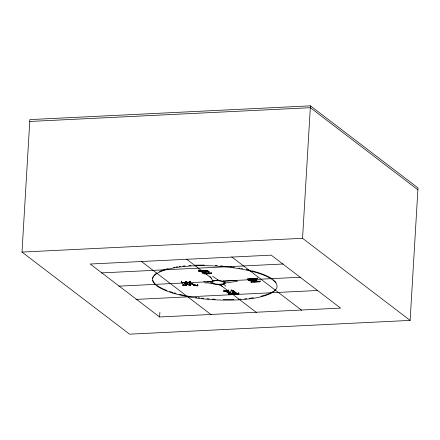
<?xml version="1.0" encoding="UTF-8"?>
<svg xmlns="http://www.w3.org/2000/svg" width="440" height="440" viewBox="0 0 440 440"><rect width="100%" height="100%" fill="white"/><g stroke="black" fill="none" stroke-linecap="round" stroke-linejoin="round"><path stroke-width="0.66" d="M417.89 189.788L310.316 107.701L29.717 121.462L29.826 119.597L310.425 105.831L418 187.924L410.13 320.402L129.575 334.169L22 252.076L29.761 121.462M159.615 316.982L90.211 264.022L271.211 255.145L340.615 308.105L159.615 316.982L159.891 312.318M182.87 284.3L182.781 285.747L183.568 285.406L182.715 282.937L181.34 282.739L181.401 281.776M185.268 281.457L185.207 282.42L181.544 282.596L181.627 281.155M181.544 282.596L181.676 281.567M183.568 285.406L183.623 284.444M186.621 284.455L186.549 285.56L185.119 285.329L185.207 283.882M188.067 283.25L188.012 284.213L184.839 282.865L185.554 282.337L185.609 281.375M186.753 284.411L186.566 285.417L185.625 285.269L185.68 284.306M186.692 285.373L185.834 285.236L185.895 284.273M188.012 284.213L187.484 282.7L186.148 282.502L186.208 281.54M190.047 281.221L189.992 282.183L186.335 282.365L186.389 281.402M186.335 282.365L186.489 281.331M197.648 284.878L197.588 285.841L196.196 285.543L189.112 282.81L189.662 282.332L189.717 281.369M185.834 285.236L185.328 283.75L189.277 285.428L189.998 285.389L190.086 283.949M194.233 284.631L189.563 282.678L190.382 282.101L190.438 281.138M190.751 284.394L190.476 285.368L190.531 284.405M190.691 285.357L190.047 283.52L193.672 285.148L193.397 285.566L197.505 285.879L197.566 284.916M195.256 285.082L197.698 285.698L197.758 284.735M197.698 285.698L197.885 284.686M208.428 271.942L208.368 272.965L210.799 273.702L204.738 273.944L202.67 273.471L202.12 272.96L202.318 272.69C203.297 272.294 209.132 272.003 205.596 271.018C202.554 270.122 201.306 272.894 198.754 271.145L198.836 270.089M198.869 270.99L204.309 270.54A4.444 1.205 3.4 0 1 206.806 270.732C208.637 270.045 209.583 273.196 208.824 271.48C205.728 269.896 202.153 270.985 198.869 270.99L198.935 269.896M202.076 272.596L206.674 271.568L202.076 272.596L202.136 271.579M208.236 273.224C206.613 274.192 204.809 273.103 204.644 272.954C204.144 273.944 209.171 274.357 208.225 272.195M211.239 272.553C211.981 274.593 207.774 273.35 208.742 271.893M208.802 272.179L208.846 271.139M208.681 272.916L208.906 271.86M210.727 273.719L210.788 272.696M211.002 273.62L211.063 272.596M228.811 293.43L228.745 294.541L229.543 294.195L226.826 292.116L225.61 291.478L223.773 291.242L228.173 290.873L223.735 291.093L223.85 289.905M231.286 289.542L231.181 290.879L230.109 293.458L227.722 291.555L228.069 291.11L227.48 291.407L230.038 293.596L229.917 293.893L227.056 291.451L228.591 290.78L228.652 289.668M230.109 293.458L230.208 291.797M228.745 294.541L233.228 294.322L231.644 294.135L231.71 293.024M233.937 293.084L233.871 294.19L232.205 294.063L232.304 292.402M233.767 294.25L233.833 293.139M231.181 290.879L232.678 290.807L236.456 293.601L238.782 294.047L234.762 294.245L234.828 293.134M238.909 292.732L238.843 293.838L238.645 292.661M255.877 278.625L255.816 279.659L250.96 279.235L252.505 280.418L254.172 280.401L252.384 280.489L250.756 279.246L250.228 279.274L252.005 280.627L254.26 280.517L254.793 280.06L256.157 281.105L253.011 280.803C254.452 282.876 262.026 280.561 254.095 281.798L252.28 280.841L253.737 281.952L256.993 281.716L257.494 281.204L259.93 281.87L251.119 282.304L251.18 281.27M252.384 280.489L252.445 279.455M252.505 280.418L252.566 279.384M254.095 281.798L254.155 280.764M254.172 280.401L254.238 279.367M254.26 280.517L254.32 279.488M254.216 281.721L254.276 280.687M256.625 280.995C252.929 277.585 257.351 283.212 256.685 279.966M257.279 278.724L247.506 279.037L257.026 278.735L256.245 279.505L257.279 278.724L257.339 277.69M260.057 281.738L257.73 281.122L260.057 281.738L260.117 280.704M410.13 320.402L302.555 238.315L310.425 105.831M231.644 294.135L232.727 291.478L233.134 291.786L232.205 294.063M198.754 271.145C201.905 271.321 205.887 269.693 208.621 271.843L203.918 273.196L206.718 273.785A2.651 0.715 3.4 0 0 208.389 273.328L208.368 272.965M237.562 281.177L224.796 283.135C218.752 285.978 211.525 282.513 205.178 282.898M189.992 282.183L189.294 282.667L194.09 284.669L197.824 285.648M185.207 282.42L184.564 282.865L188.139 284.614L184.344 283.002L184.861 282.568L181.34 282.739M251.119 282.304L251.994 281.952L250.646 280.918L248.402 280.615L250.371 280.709L248.666 280.528L250.135 280.533L248.727 279.455L247.104 279.235L256.361 278.784L255.816 279.659M236.731 280.363L222.409 281.314C218.972 280.676 214.693 279.994 211.635 281.842L203.627 281.864M234.762 294.245L235.516 293.656L233.321 291.929L232.485 294.025L233.871 294.19M223.663 281.012L222.409 281.314L224.796 283.135M22 252.076L302.555 238.315M101.293 272.916L283.091 264M181.615 282.53L185.554 282.337M186.428 282.293L190.382 282.101M186.148 282.502L189.662 282.332M118.646 286.159L182.781 283.014M186.208 282.843L187.578 282.777M190.322 282.639L205.409 281.902M206.778 281.837L210.892 281.633M223.234 281.028L249.97 279.714M251.345 279.648L300.443 277.239M182.781 285.747L186.549 285.56M223.784 291.016L228.591 290.78M135.993 299.398L317.79 290.483M238.843 293.838L236.841 293.524L232.98 290.637L231.22 290.648L233.129 290.554L237.023 293.48L238.579 293.772M208.846 272.882L211.178 273.576M217.173 284.218L222.657 286.385M217.602 279.851L219.257 280.764L212.702 276.331M231.743 256.899L301.769 310.332M186.494 259.122L201.053 270.226M202.136 271.057L203.22 271.882M205.931 273.95L211.354 278.086M221.111 285.533L230.329 292.567M231.413 293.398L256.52 312.554M214.022 283.663L211.635 281.842L211.613 281.397M141.246 261.338L211.272 314.776M223.394 283.916L225.83 286.132M210.034 276.463L213.037 281.067M189.998 285.389L189.222 283.173L189.799 283.415L190.476 285.368M185.119 285.329L184.454 283.388L185.081 283.646L185.625 285.269M275.677 289.273A62.343 16.869 3.4 0 1 274.461 290.483M273.438 291.275A62.343 16.869 3.4 0 1 270.193 293.123M269.693 293.354A62.343 16.869 3.4 0 1 260.942 296.236M253.418 297.732A62.343 16.869 3.4 0 1 249.255 298.32M246.67 298.617A62.343 16.869 3.4 0 1 244.739 298.81M240.752 299.134A62.343 16.869 3.4 0 1 238.706 299.266M233.855 299.481A62.343 16.869 3.4 0 1 223.262 299.552M215.171 299.261A62.343 16.869 3.4 0 1 212.448 299.101M209.044 298.854A62.343 16.869 3.4 0 1 207.014 298.678M203.654 298.353A62.343 16.869 3.4 0 1 201.674 298.139M199.617 297.891A62.343 16.869 3.4 0 1 198.253 297.721M196.889 297.539A62.343 16.869 3.4 0 1 195.531 297.347M190.861 296.62A62.343 16.869 3.4 0 1 189.558 296.395M188.271 296.164A62.343 16.869 3.4 0 1 187.006 295.928M185.663 295.664A62.343 16.869 3.4 0 1 179.399 294.283M176.115 293.442A62.343 16.869 3.4 0 1 174.235 292.914M173.024 292.556A62.343 16.869 3.4 0 1 169.609 291.462M167.052 290.543A62.343 16.869 3.4 0 1 163.037 288.86M162.52 288.618A62.343 16.869 3.4 0 1 156.943 285.357M155.579 284.245A62.343 16.869 3.4 0 1 152.806 280.302M152.625 278.482A62.343 16.869 3.4 0 1 153.566 276.012M154.011 275.423A62.343 16.869 3.4 0 1 156.827 273.037M159.495 271.574A62.343 16.869 3.4 0 1 168.031 268.631M173.624 267.416A62.343 16.869 3.4 0 1 174.933 267.185M176.27 266.964A62.343 16.869 3.4 0 1 177.634 266.756M179.025 266.558A62.343 16.869 3.4 0 1 180.433 266.371M183.018 266.074A62.343 16.869 3.4 0 1 184.948 265.881M188.936 265.557A62.343 16.869 3.4 0 1 190.982 265.425M194.441 265.26A62.343 16.869 3.4 0 1 204.402 265.111M215.198 265.469A62.343 16.869 3.4 0 1 217.239 265.595M220.644 265.843A62.343 16.869 3.4 0 1 222.673 266.013M226.034 266.338A62.343 16.869 3.4 0 1 228.014 266.558M230.071 266.8A62.343 16.869 3.4 0 1 231.435 266.976M232.799 267.157A62.343 16.869 3.4 0 1 234.157 267.344M238.827 268.076A62.343 16.869 3.4 0 1 240.13 268.301M241.417 268.527A62.343 16.869 3.4 0 1 242.682 268.769M246.153 269.467A62.343 16.869 3.4 0 1 250.289 270.408M251.625 270.738A62.343 16.869 3.4 0 1 256.064 271.953M256.663 272.135A62.343 16.869 3.4 0 1 266.651 275.831M267.168 276.078A62.343 16.869 3.4 0 1 272.234 278.966M273.229 279.708A62.343 16.869 3.4 0 1 274.109 280.445M274.697 281.006A62.343 16.869 3.4 0 1 276.084 282.7M202.158 271.381L201.845 271.772L201.944 271.343L202.901 271.084L202.158 271.381M172.992 293.117A62.343 16.869 3.4 0 0 275.644 289.828A62.343 16.869 3.4 0 0 195.8 265.771A62.343 16.869 3.4 0 0 172.992 293.117M213.593 283.91A7.348 1.991 3.4 0 0 225.286 283.206A7.348 1.991 3.4 0 0 215.132 280.572A7.348 1.991 3.4 0 0 213.593 283.91"/></g></svg>
